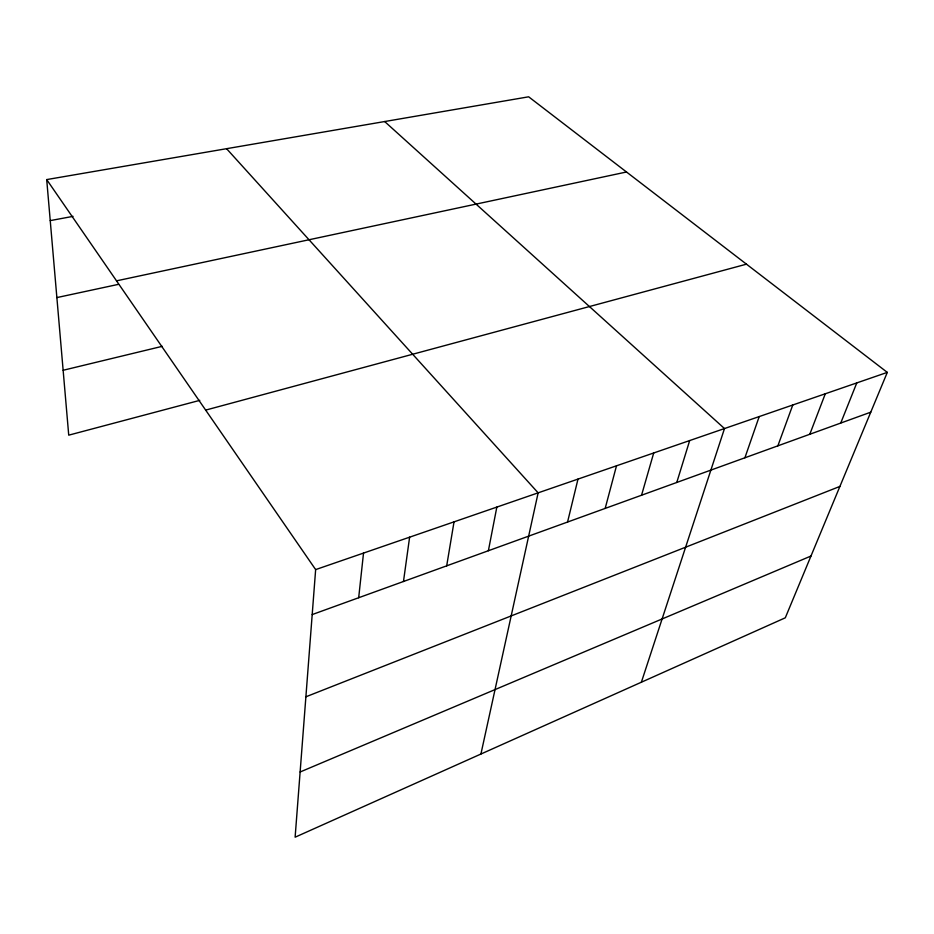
<?xml version="1.0" encoding="UTF-8"?>
<svg xmlns="http://www.w3.org/2000/svg" width="934" height="934" viewBox="0 0 934 934"><rect width="100%" height="100%" fill="white"/><g stroke="black" fill="none" stroke-linecap="round" stroke-linejoin="round"><path stroke-width="1.4" d="M46.7 179.585L315.645 569.6L295.121 837.191L785.307 617.794L887.3 372.386L528.656 96.809L46.7 179.585L68.731 435.162L199.771 400.359M358.679 597.725L363.524 553.08M403.476 581.497L409.617 537.178M446.686 565.841L454.029 521.861M488.377 550.733L496.841 507.092M480.917 754.03L538.136 492.848L226.588 148.693M567.557 522.048L577.994 479.095M605.174 508.411L616.498 465.809M641.553 495.23L653.707 452.978M676.776 482.469L689.677 440.556M641.378 682.217L724.492 428.554L384.668 121.537M744.9 457.777L759.202 416.576M777.859 445.845L792.779 404.994M809.79 434.275L825.294 393.774M840.74 423.055L856.782 382.917M300.129 771.986L810.969 556.034M305.897 696.799L839.911 486.416M312.201 614.572L870.768 412.174M315.645 569.6L887.3 372.386M205.667 410.108L746.464 264.17M63.138 370.273L162.236 346.327M56.869 297.584L118.49 284.345M116.528 280.842L626.504 171.996M50.238 220.611L73.039 216.361"/></g></svg>
